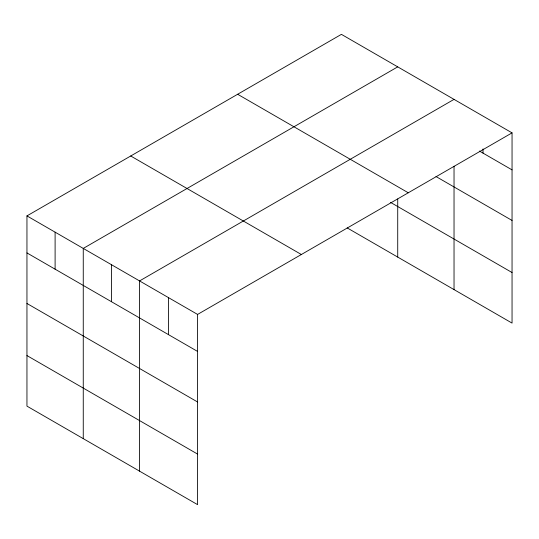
<?xml version="1.0" encoding="UTF-8"?>
<svg xmlns="http://www.w3.org/2000/svg" width="539" height="539" viewBox="0 0 539 539"><rect width="100%" height="100%" fill="white"/><g stroke="black" fill="none" stroke-linecap="round" stroke-linejoin="round"><path stroke-width="0.81" d="M512.05 132.87L341.416 34.355L26.95 215.903L26.95 406.13L197.584 504.645L197.584 314.426L512.05 132.87L512.05 323.097L347.19 227.909M397.721 66.863L83.262 248.418L83.262 438.638M454.033 99.371L139.567 280.927L139.567 471.153M479.414 151.041L512.05 169.879M435.984 176.529L512.05 220.444M237.638 94.264L408.279 192.78M390.505 202.361L512.05 272.532M130.721 155.993L301.362 254.509M26.95 215.903L197.584 314.426M26.95 252.919L197.584 351.435M26.95 303.477L197.584 401.993M26.95 355.572L197.584 454.087M483.038 148.926L483.038 153.137M454.033 166.228L454.033 289.598M397.721 198.965L397.721 257.09M168.579 297.676L168.579 334.685M111.418 264.669L111.418 301.685M55.106 232.161L55.106 269.177"/></g></svg>
